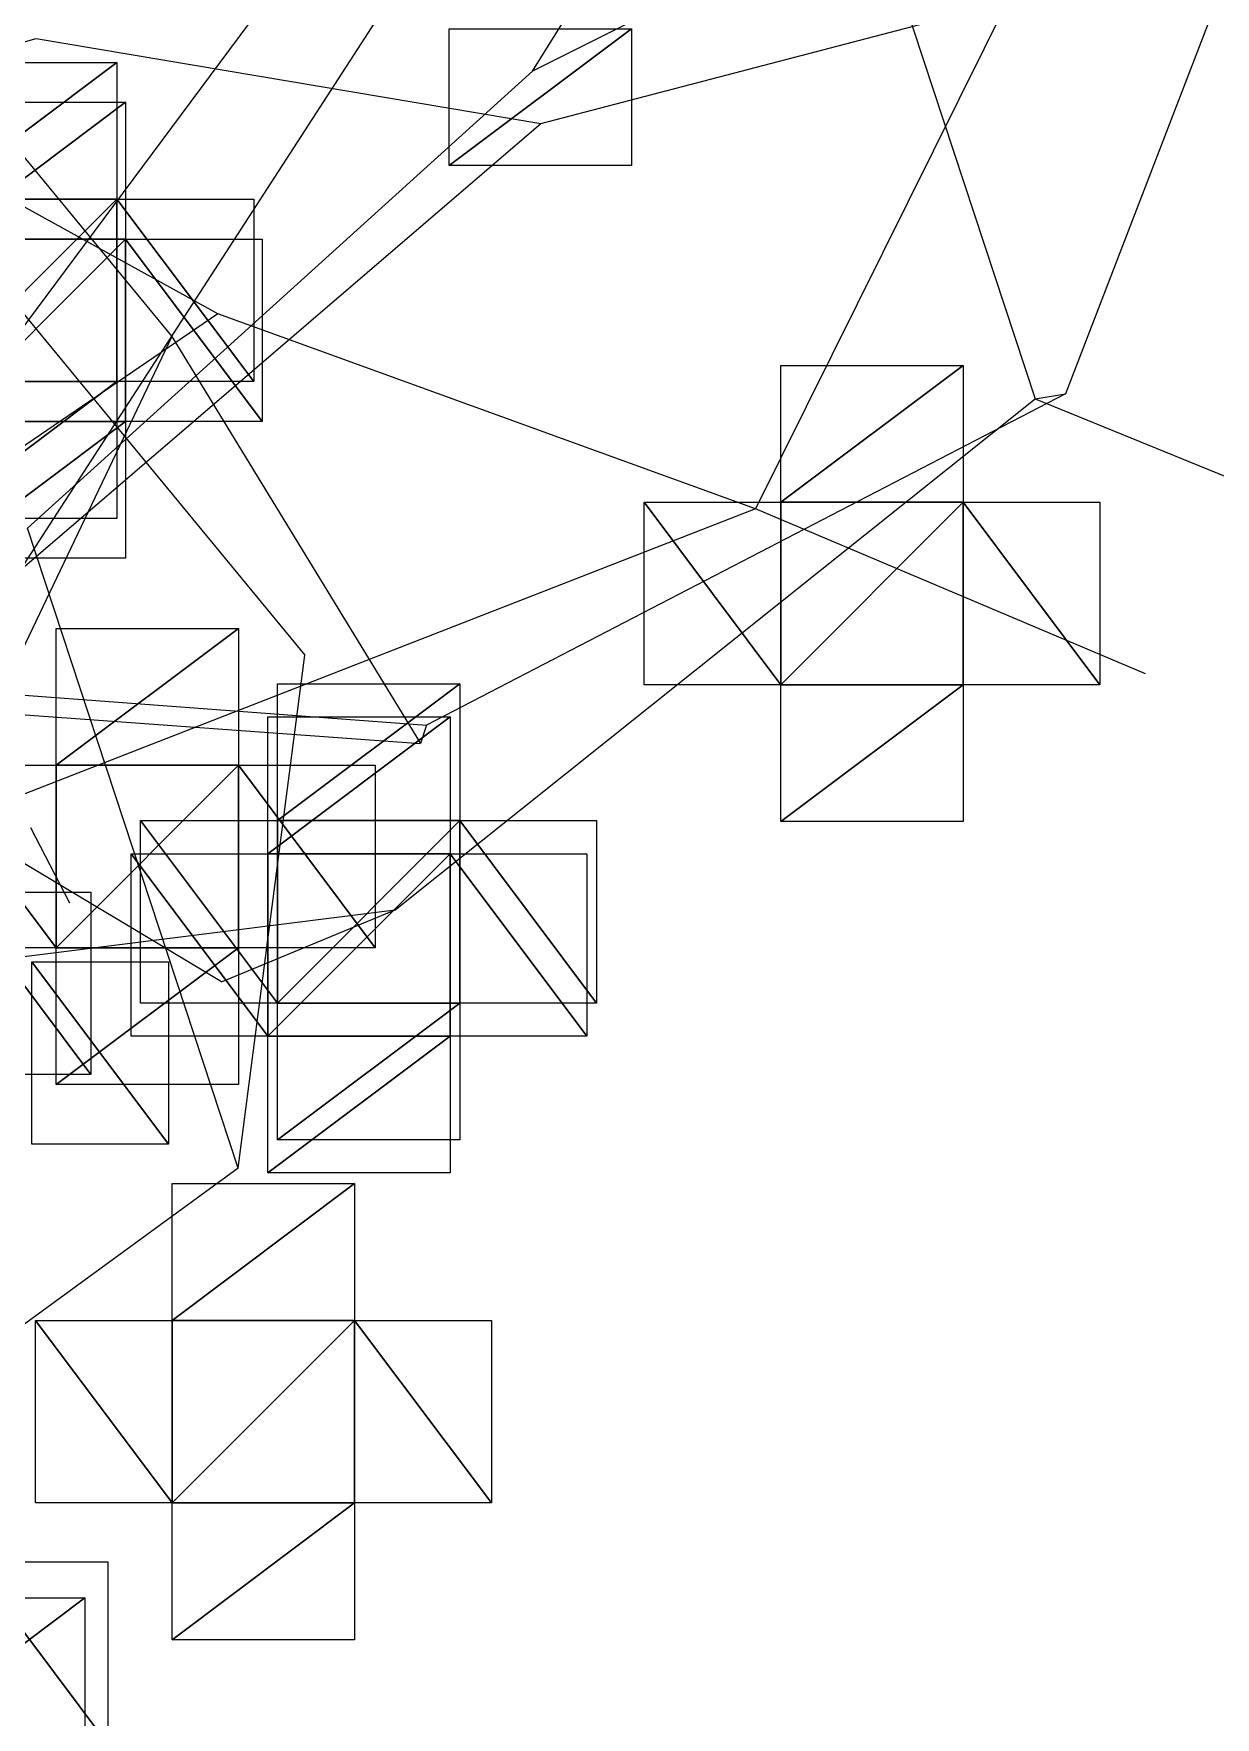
# Model space of a CAD drawing. Header units: metres. Extents: x -204 to 160, y -126 to 162.
# Drawn here: x -16.7 to 22.2, y -44.9 to 10.5 of the extents above; entities that cross this region are included whole.
import ezdxf

# ---------------------------------------------------------------- set-up
doc = ezdxf.new("R2010")
doc.units = ezdxf.units.M

msp = doc.modelspace()

# ---------------------------------------------------------------- linework, layer by layer
for p, q in [((-0.28193665, 9.286028, -216.62506), (8.202457, 22.91521, -242.30919)), ((8.202457, 22.91521, -242.30919), (16.262936, -1.4843664, -234.3587)), ((20.021427, 21.002384, -267.0903), (7.0543785, -5.111226, -280.42276)), ((-5.8447, 15.918079, -300.923), (-18.863028, -1.5743542, -296.7392)), ((-2.311531, 15.771355, -264.9617), (-17.14109, -7.1392493, -253.29237)), ((9.040039, 13.958408, -196.50381), (-0.28193665, 9.286028, -216.62506)), ((-0.0088272095, 7.5627327, -239.29987), (23.006664, 13.585434, -246.85423)), ((23.006664, 13.585434, -246.85423), (17.259956, -1.3193741, -251.47937)), ((-21.33928, 11.718836, -304.39865), (-12.1497345, 0.5580292, -315.6325)), ((-3.0159607, 6.184845, -433.01532), (-3.0159607, 10.684845, -433.01532)), ((-3.0159607, 6.184845, -433.01532), (-3.0159607, 10.684845, -433.01532)), ((-3.0159607, 6.184845, -433.01532), (-3.0159607, 10.684845, -433.01532)), ((2.9840393, 10.684845, -433.01532), (2.9840393, 6.184845, -433.01532)), ((2.9840393, 10.684845, -433.01532), (2.9840393, 6.184845, -433.01532)), ((2.9840393, 10.684845, -433.01532), (2.9840393, 6.184845, -433.01532)), ((-35.43261, 5.1196938, -234.46706), (-16.607464, 10.359383, -230.82272)), ((-24.433765, 10.290792, -277.41608), (-7.766926, -9.917687, -259.6285)), ((-16.607464, 10.359383, -230.82272), (-0.0088272095, 7.5627327, -239.29987)), ((-10.635164, 1.3032866, -271.68076), (-25.890244, 9.73909, -262.0864)), ((-19.950714, 9.577225, -433.01532), (-13.950714, 9.577225, -433.01532)), ((-19.950714, 9.577225, -433.01532), (-13.950714, 9.577225, -433.01532)), ((-19.950714, 9.577225, -433.01532), (-13.950714, 9.577225, -433.01532)), ((-13.950714, 9.577225, -433.01532), (-13.950714, 5.0772247, -433.01532)), ((-13.950714, 9.577225, -433.01532), (-13.950714, 5.0772247, -433.01532)), ((-13.950714, 9.577225, -433.01532), (-13.950714, 5.0772247, -433.01532)), ((-0.28193665, 9.286028, -216.62506), (-16.896475, -5.747658, -223.67589)), ((-19.668213, 8.265564, -433.01532), (-13.668213, 8.265564, -433.01532)), ((-19.668213, 8.265564, -433.01532), (-13.668213, 8.265564, -433.01532)), ((-19.668213, 8.265564, -433.01532), (-13.668213, 8.265564, -433.01532)), ((-13.668213, 8.265564, -433.01532), (-13.668213, 3.765564, -433.01532)), ((-13.668213, 8.265564, -433.01532), (-13.668213, 3.765564, -433.01532)), ((-13.668213, 8.265564, -433.01532), (-13.668213, 3.765564, -433.01532)), ((-17.14109, -7.1392493, -253.29237), (-0.0088272095, 7.5627327, -239.29987)), ((2.9840393, 6.184845, -433.01532), (-3.0159607, 6.184845, -433.01532)), ((2.9840393, 6.184845, -433.01532), (-3.0159607, 6.184845, -433.01532)), ((2.9840393, 6.184845, -433.01532), (-3.0159607, 6.184845, -433.01532)), ((-13.950714, 5.0772247, -433.01532), (-9.450714, 5.0772247, -433.01532)), ((-13.950714, 5.0772247, -433.01532), (-9.450714, 5.0772247, -433.01532)), ((-13.950714, 5.0772247, -433.01532), (-9.450714, 5.0772247, -433.01532)), ((-9.450714, 5.0772247, -433.01532), (-9.450714, -0.92277527, -433.01532)), ((-9.450714, 5.0772247, -433.01532), (-9.450714, -0.92277527, -433.01532)), ((-9.450714, 5.0772247, -433.01532), (-9.450714, -0.92277527, -433.01532)), ((-13.668213, 3.765564, -433.01532), (-9.168213, 3.765564, -433.01532)), ((-13.668213, 3.765564, -433.01532), (-9.168213, 3.765564, -433.01532)), ((-13.668213, 3.765564, -433.01532), (-9.168213, 3.765564, -433.01532)), ((-9.168213, 3.765564, -433.01532), (-9.168213, -2.234436, -433.01532)), ((-9.168213, 3.765564, -433.01532), (-9.168213, -2.234436, -433.01532)), ((-9.168213, 3.765564, -433.01532), (-9.168213, -2.234436, -433.01532)), ((-10.635164, 1.3032866, -271.68076), (-28.103207, -10.590538, -259.50635)), ((7.0543785, -5.111226, -280.42276), (-10.635164, 1.3032866, -271.68076)), ((-12.1497345, 0.5580292, -315.6325), (-18.055359, -11.803907, -308.63913)), ((-12.1497345, 0.5580292, -315.6325), (-3.9598656, -12.821114, -302.33047)), ((7.893036, -4.892502, -433.01532), (7.893036, -0.39250183, -433.01532)), ((7.893036, -0.39250183, -433.01532), (13.893036, -0.39250183, -433.01532)), ((7.893036, -4.892502, -433.01532), (7.893036, -0.39250183, -433.01532)), ((7.893036, -0.39250183, -433.01532), (13.893036, -0.39250183, -433.01532)), ((7.893036, -4.892502, -433.01532), (7.893036, -0.39250183, -433.01532)), ((7.893036, -0.39250183, -433.01532), (13.893036, -0.39250183, -433.01532)), ((7.893036, -4.892502, -433.01532), (7.893036, -0.39250183, -433.01532)), ((7.893036, -0.39250183, -433.01532), (13.893036, -0.39250183, -433.01532)), ((13.893036, -0.39250183, -433.01532), (13.893036, -4.892502, -433.01532)), ((13.893036, -0.39250183, -433.01532), (13.893036, -4.892502, -433.01532)), ((13.893036, -0.39250183, -433.01532), (13.893036, -4.892502, -433.01532)), ((13.893036, -0.39250183, -433.01532), (13.893036, -4.892502, -433.01532)), ((-9.450714, -0.92277527, -433.01532), (-13.950714, -0.92277527, -433.01532)), ((-13.950714, -0.92277527, -433.01532), (-13.950714, -5.4227753, -433.01532)), ((-9.450714, -0.92277527, -433.01532), (-13.950714, -0.92277527, -433.01532)), ((-13.950714, -0.92277527, -433.01532), (-13.950714, -5.4227753, -433.01532)), ((-9.450714, -0.92277527, -433.01532), (-13.950714, -0.92277527, -433.01532)), ((-13.950714, -0.92277527, -433.01532), (-13.950714, -5.4227753, -433.01532)), ((-4.802042, -18.299696, -227.68925), (16.262936, -1.4843664, -234.3587)), ((17.259956, -1.3193741, -251.47937), (-3.7644196, -12.22746, -272.21716)), ((16.262936, -1.4843664, -234.3587), (17.259956, -1.3193741, -251.47937)), ((16.262936, -1.4843664, -234.3587), (35.70631, -9.4144535, -221.36539)), ((-9.168213, -2.234436, -433.01532), (-13.668213, -2.234436, -433.01532)), ((-13.668213, -2.234436, -433.01532), (-13.668213, -6.734436, -433.01532)), ((-9.168213, -2.234436, -433.01532), (-13.668213, -2.234436, -433.01532)), ((-13.668213, -2.234436, -433.01532), (-13.668213, -6.734436, -433.01532)), ((-9.168213, -2.234436, -433.01532), (-13.668213, -2.234436, -433.01532)), ((-13.668213, -2.234436, -433.01532), (-13.668213, -6.734436, -433.01532)), ((3.393036, -10.892502, -433.01532), (3.393036, -4.892502, -433.01532)), ((3.393036, -4.892502, -433.01532), (7.893036, -4.892502, -433.01532)), ((3.393036, -10.892502, -433.01532), (3.393036, -4.892502, -433.01532)), ((3.393036, -4.892502, -433.01532), (7.893036, -4.892502, -433.01532)), ((3.393036, -10.892502, -433.01532), (3.393036, -4.892502, -433.01532)), ((3.393036, -4.892502, -433.01532), (7.893036, -4.892502, -433.01532)), ((3.393036, -10.892502, -433.01532), (3.393036, -4.892502, -433.01532)), ((3.393036, -4.892502, -433.01532), (7.893036, -4.892502, -433.01532)), ((13.893036, -4.892502, -433.01532), (18.393036, -4.892502, -433.01532)), ((13.893036, -4.892502, -433.01532), (18.393036, -4.892502, -433.01532)), ((13.893036, -4.892502, -433.01532), (18.393036, -4.892502, -433.01532)), ((13.893036, -4.892502, -433.01532), (18.393036, -4.892502, -433.01532)), ((18.393036, -4.892502, -433.01532), (18.393036, -10.892502, -433.01532)), ((18.393036, -4.892502, -433.01532), (18.393036, -10.892502, -433.01532)), ((18.393036, -4.892502, -433.01532), (18.393036, -10.892502, -433.01532)), ((18.393036, -4.892502, -433.01532), (18.393036, -10.892502, -433.01532)), ((7.0543785, -5.111226, -280.42276), (-23.539116, -17.041021, -278.90283)), ((-13.950714, -5.4227753, -433.01532), (-19.950714, -5.4227753, -433.01532)), ((-13.950714, -5.4227753, -433.01532), (-19.950714, -5.4227753, -433.01532)), ((-13.950714, -5.4227753, -433.01532), (-19.950714, -5.4227753, -433.01532)), ((19.891674, -10.535662, -286.66248), (7.0543785, -5.111226, -280.42276)), ((-9.964054, -26.791958, -239.55412), (-16.896475, -5.747658, -223.67589)), ((-13.668213, -6.734436, -433.01532), (-19.668213, -6.734436, -433.01532)), ((-13.668213, -6.734436, -433.01532), (-19.668213, -6.734436, -433.01532)), ((-13.668213, -6.734436, -433.01532), (-19.668213, -6.734436, -433.01532)), ((-10.514463, -20.662128, -209.32155), (-31.44392, -8.138844, -212.03003)), ((-15.953888, -13.54097, -433.01532), (-15.953888, -9.04097, -433.01532)), ((-15.953888, -9.04097, -433.01532), (-9.953888, -9.04097, -433.01532)), ((-15.953888, -13.54097, -433.01532), (-15.953888, -9.04097, -433.01532)), ((-15.953888, -9.04097, -433.01532), (-9.953888, -9.04097, -433.01532)), ((-9.953888, -9.04097, -433.01532), (-9.953888, -13.54097, -433.01532)), ((-9.953888, -9.04097, -433.01532), (-9.953888, -13.54097, -433.01532)), ((-36.884808, -9.738489, -264.6768), (-3.7644196, -12.22746, -272.21716)), ((-9.964054, -26.791958, -239.55412), (-7.766926, -9.917687, -259.6285)), ((-8.67157, -15.363144, -433.01532), (-8.67157, -10.863144, -433.01532)), ((-8.67157, -10.863144, -433.01532), (-2.6715698, -10.863144, -433.01532)), ((-8.67157, -15.363144, -433.01532), (-8.67157, -10.863144, -433.01532)), ((-8.67157, -10.863144, -433.01532), (-2.6715698, -10.863144, -433.01532)), ((-8.67157, -15.363144, -433.01532), (-8.67157, -10.863144, -433.01532)), ((-8.67157, -10.863144, -433.01532), (-2.6715698, -10.863144, -433.01532)), ((-2.6715698, -10.863144, -433.01532), (-2.6715698, -15.363144, -433.01532)), ((-2.6715698, -10.863144, -433.01532), (-2.6715698, -15.363144, -433.01532)), ((-2.6715698, -10.863144, -433.01532), (-2.6715698, -15.363144, -433.01532)), ((7.893036, -10.892502, -433.01532), (3.393036, -10.892502, -433.01532)), ((7.893036, -10.892502, -433.01532), (3.393036, -10.892502, -433.01532)), ((7.893036, -10.892502, -433.01532), (3.393036, -10.892502, -433.01532)), ((7.893036, -10.892502, -433.01532), (3.393036, -10.892502, -433.01532)), ((7.893036, -15.392502, -433.01532), (7.893036, -10.892502, -433.01532)), ((7.893036, -15.392502, -433.01532), (7.893036, -10.892502, -433.01532)), ((7.893036, -15.392502, -433.01532), (7.893036, -10.892502, -433.01532)), ((7.893036, -15.392502, -433.01532), (7.893036, -10.892502, -433.01532)), ((18.393036, -10.892502, -433.01532), (13.893036, -10.892502, -433.01532)), ((13.893036, -10.892502, -433.01532), (13.893036, -15.392502, -433.01532)), ((18.393036, -10.892502, -433.01532), (13.893036, -10.892502, -433.01532)), ((13.893036, -10.892502, -433.01532), (13.893036, -15.392502, -433.01532)), ((18.393036, -10.892502, -433.01532), (13.893036, -10.892502, -433.01532)), ((13.893036, -10.892502, -433.01532), (13.893036, -15.392502, -433.01532)), ((18.393036, -10.892502, -433.01532), (13.893036, -10.892502, -433.01532)), ((13.893036, -10.892502, -433.01532), (13.893036, -15.392502, -433.01532)), ((-18.055359, -11.803907, -308.63913), (-3.9598656, -12.821114, -302.33047)), ((-8.988068, -16.450195, -433.01532), (-8.988068, -11.950195, -433.01532)), ((-8.988068, -11.950195, -433.01532), (-2.9880676, -11.950195, -433.01532)), ((-8.988068, -16.450195, -433.01532), (-8.988068, -11.950195, -433.01532)), ((-8.988068, -11.950195, -433.01532), (-2.9880676, -11.950195, -433.01532)), ((-8.988068, -16.450195, -433.01532), (-8.988068, -11.950195, -433.01532)), ((-8.988068, -11.950195, -433.01532), (-2.9880676, -11.950195, -433.01532)), ((-2.9880676, -11.950195, -433.01532), (-2.9880676, -16.450195, -433.01532)), ((-2.9880676, -11.950195, -433.01532), (-2.9880676, -16.450195, -433.01532)), ((-2.9880676, -11.950195, -433.01532), (-2.9880676, -16.450195, -433.01532)), ((-3.7644196, -12.22746, -272.21716), (-3.9598656, -12.821114, -302.33047)), ((-20.453888, -13.54097, -433.01532), (-15.953888, -13.54097, -433.01532)), ((-20.453888, -13.54097, -433.01532), (-15.953888, -13.54097, -433.01532)), ((-9.953888, -13.54097, -433.01532), (-5.453888, -13.54097, -433.01532)), ((-9.953888, -13.54097, -433.01532), (-5.453888, -13.54097, -433.01532)), ((-5.453888, -13.54097, -433.01532), (-5.453888, -19.54097, -433.01532)), ((-5.453888, -13.54097, -433.01532), (-5.453888, -19.54097, -433.01532)), ((-13.17157, -21.363144, -433.01532), (-13.17157, -15.363144, -433.01532)), ((-13.17157, -15.363144, -433.01532), (-8.67157, -15.363144, -433.01532)), ((-13.17157, -21.363144, -433.01532), (-13.17157, -15.363144, -433.01532)), ((-13.17157, -15.363144, -433.01532), (-8.67157, -15.363144, -433.01532)), ((-13.17157, -21.363144, -433.01532), (-13.17157, -15.363144, -433.01532)), ((-13.17157, -15.363144, -433.01532), (-8.67157, -15.363144, -433.01532)), ((-2.6715698, -15.363144, -433.01532), (1.8284302, -15.363144, -433.01532)), ((-2.6715698, -15.363144, -433.01532), (1.8284302, -15.363144, -433.01532)), ((-2.6715698, -15.363144, -433.01532), (1.8284302, -15.363144, -433.01532)), ((1.8284302, -15.363144, -433.01532), (1.8284302, -21.363144, -433.01532)), ((1.8284302, -15.363144, -433.01532), (1.8284302, -21.363144, -433.01532)), ((1.8284302, -15.363144, -433.01532), (1.8284302, -21.363144, -433.01532)), ((13.893036, -15.392502, -433.01532), (7.893036, -15.392502, -433.01532)), ((13.893036, -15.392502, -433.01532), (7.893036, -15.392502, -433.01532)), ((13.893036, -15.392502, -433.01532), (7.893036, -15.392502, -433.01532)), ((13.893036, -15.392502, -433.01532), (7.893036, -15.392502, -433.01532)), ((-16.793474, -15.59148, -325.9783), (-15.508413, -18.064919, -340.0107)), ((-13.488068, -22.450195, -433.01532), (-13.488068, -16.450195, -433.01532)), ((-13.488068, -16.450195, -433.01532), (-8.988068, -16.450195, -433.01532)), ((-13.488068, -22.450195, -433.01532), (-13.488068, -16.450195, -433.01532)), ((-13.488068, -16.450195, -433.01532), (-8.988068, -16.450195, -433.01532)), ((-13.488068, -22.450195, -433.01532), (-13.488068, -16.450195, -433.01532)), ((-13.488068, -16.450195, -433.01532), (-8.988068, -16.450195, -433.01532)), ((-2.9880676, -16.450195, -433.01532), (1.5119324, -16.450195, -433.01532)), ((-2.9880676, -16.450195, -433.01532), (1.5119324, -16.450195, -433.01532)), ((-2.9880676, -16.450195, -433.01532), (1.5119324, -16.450195, -433.01532)), ((1.5119324, -16.450195, -433.01532), (1.5119324, -22.450195, -433.01532)), ((1.5119324, -16.450195, -433.01532), (1.5119324, -22.450195, -433.01532)), ((1.5119324, -16.450195, -433.01532), (1.5119324, -22.450195, -433.01532)), ((-19.307709, -17.71103, -433.01532), (-14.807709, -17.71103, -433.01532)), ((-19.307709, -17.71103, -433.01532), (-14.807709, -17.71103, -433.01532)), ((-14.807709, -17.71103, -433.01532), (-14.807709, -23.71103, -433.01532)), ((-14.807709, -17.71103, -433.01532), (-14.807709, -23.71103, -433.01532)), ((-22.568594, -20.527117, -242.94984), (-4.802042, -18.299696, -227.68925)), ((-10.514463, -20.662128, -209.32155), (-4.802042, -18.299696, -227.68925)), ((-15.953888, -19.54097, -433.01532), (-20.453888, -19.54097, -433.01532)), ((-15.953888, -19.54097, -433.01532), (-20.453888, -19.54097, -433.01532)), ((-15.953888, -24.04097, -433.01532), (-15.953888, -19.54097, -433.01532)), ((-15.953888, -24.04097, -433.01532), (-15.953888, -19.54097, -433.01532)), ((-5.453888, -19.54097, -433.01532), (-9.953888, -19.54097, -433.01532)), ((-9.953888, -19.54097, -433.01532), (-9.953888, -24.04097, -433.01532)), ((-5.453888, -19.54097, -433.01532), (-9.953888, -19.54097, -433.01532)), ((-9.953888, -19.54097, -433.01532), (-9.953888, -24.04097, -433.01532)), ((-16.750519, -20.006287, -433.01532), (-12.250519, -20.006287, -433.01532)), ((-12.250519, -20.006287, -433.01532), (-12.250519, -26.006287, -433.01532)), ((-8.67157, -21.363144, -433.01532), (-13.17157, -21.363144, -433.01532)), ((-8.67157, -21.363144, -433.01532), (-13.17157, -21.363144, -433.01532)), ((-8.67157, -21.363144, -433.01532), (-13.17157, -21.363144, -433.01532)), ((-8.67157, -25.863144, -433.01532), (-8.67157, -21.363144, -433.01532)), ((-8.67157, -25.863144, -433.01532), (-8.67157, -21.363144, -433.01532)), ((-8.67157, -25.863144, -433.01532), (-8.67157, -21.363144, -433.01532)), ((1.8284302, -21.363144, -433.01532), (-2.6715698, -21.363144, -433.01532)), ((-2.6715698, -21.363144, -433.01532), (-2.6715698, -25.863144, -433.01532)), ((1.8284302, -21.363144, -433.01532), (-2.6715698, -21.363144, -433.01532)), ((-2.6715698, -21.363144, -433.01532), (-2.6715698, -25.863144, -433.01532)), ((1.8284302, -21.363144, -433.01532), (-2.6715698, -21.363144, -433.01532)), ((-2.6715698, -21.363144, -433.01532), (-2.6715698, -25.863144, -433.01532)), ((-8.988068, -22.450195, -433.01532), (-13.488068, -22.450195, -433.01532)), ((-8.988068, -22.450195, -433.01532), (-13.488068, -22.450195, -433.01532)), ((-8.988068, -22.450195, -433.01532), (-13.488068, -22.450195, -433.01532)), ((-8.988068, -26.950195, -433.01532), (-8.988068, -22.450195, -433.01532)), ((-8.988068, -26.950195, -433.01532), (-8.988068, -22.450195, -433.01532)), ((-8.988068, -26.950195, -433.01532), (-8.988068, -22.450195, -433.01532)), ((1.5119324, -22.450195, -433.01532), (-2.9880676, -22.450195, -433.01532)), ((-2.9880676, -22.450195, -433.01532), (-2.9880676, -26.950195, -433.01532)), ((1.5119324, -22.450195, -433.01532), (-2.9880676, -22.450195, -433.01532)), ((-2.9880676, -22.450195, -433.01532), (-2.9880676, -26.950195, -433.01532)), ((1.5119324, -22.450195, -433.01532), (-2.9880676, -22.450195, -433.01532)), ((-2.9880676, -22.450195, -433.01532), (-2.9880676, -26.950195, -433.01532)), ((-14.807709, -23.71103, -433.01532), (-19.307709, -23.71103, -433.01532)), ((-14.807709, -23.71103, -433.01532), (-19.307709, -23.71103, -433.01532)), ((-9.953888, -24.04097, -433.01532), (-15.953888, -24.04097, -433.01532)), ((-9.953888, -24.04097, -433.01532), (-15.953888, -24.04097, -433.01532)), ((-12.250519, -26.006287, -433.01532), (-16.750519, -26.006287, -433.01532)), ((-2.6715698, -25.863144, -433.01532), (-8.67157, -25.863144, -433.01532)), ((-2.6715698, -25.863144, -433.01532), (-8.67157, -25.863144, -433.01532)), ((-2.6715698, -25.863144, -433.01532), (-8.67157, -25.863144, -433.01532)), ((-9.964054, -26.791958, -239.55412), (-26.862267, -39.10855, -241.9121)), ((-2.9880676, -26.950195, -433.01532), (-8.988068, -26.950195, -433.01532)), ((-2.9880676, -26.950195, -433.01532), (-8.988068, -26.950195, -433.01532)), ((-2.9880676, -26.950195, -433.01532), (-8.988068, -26.950195, -433.01532)), ((-12.132446, -31.802032, -433.01532), (-12.132446, -27.302032, -433.01532)), ((-12.132446, -27.302032, -433.01532), (-6.1324463, -27.302032, -433.01532)), ((-12.132446, -31.802032, -433.01532), (-12.132446, -27.302032, -433.01532)), ((-12.132446, -27.302032, -433.01532), (-6.1324463, -27.302032, -433.01532)), ((-12.132446, -31.802032, -433.01532), (-12.132446, -27.302032, -433.01532)), ((-12.132446, -27.302032, -433.01532), (-6.1324463, -27.302032, -433.01532)), ((-6.1324463, -27.302032, -433.01532), (-6.1324463, -31.802032, -433.01532)), ((-6.1324463, -27.302032, -433.01532), (-6.1324463, -31.802032, -433.01532)), ((-6.1324463, -27.302032, -433.01532), (-6.1324463, -31.802032, -433.01532)), ((-16.632446, -37.802032, -433.01532), (-16.632446, -31.802032, -433.01532)), ((-16.632446, -31.802032, -433.01532), (-12.132446, -31.802032, -433.01532)), ((-16.632446, -37.802032, -433.01532), (-16.632446, -31.802032, -433.01532)), ((-16.632446, -31.802032, -433.01532), (-12.132446, -31.802032, -433.01532)), ((-16.632446, -37.802032, -433.01532), (-16.632446, -31.802032, -433.01532)), ((-16.632446, -31.802032, -433.01532), (-12.132446, -31.802032, -433.01532)), ((-6.1324463, -31.802032, -433.01532), (-1.6324463, -31.802032, -433.01532)), ((-6.1324463, -31.802032, -433.01532), (-1.6324463, -31.802032, -433.01532)), ((-6.1324463, -31.802032, -433.01532), (-1.6324463, -31.802032, -433.01532)), ((-1.6324463, -31.802032, -433.01532), (-1.6324463, -37.802032, -433.01532)), ((-1.6324463, -31.802032, -433.01532), (-1.6324463, -37.802032, -433.01532)), ((-1.6324463, -31.802032, -433.01532), (-1.6324463, -37.802032, -433.01532)), ((-12.132446, -37.802032, -433.01532), (-16.632446, -37.802032, -433.01532)), ((-12.132446, -37.802032, -433.01532), (-16.632446, -37.802032, -433.01532)), ((-12.132446, -37.802032, -433.01532), (-16.632446, -37.802032, -433.01532)), ((-12.132446, -42.302032, -433.01532), (-12.132446, -37.802032, -433.01532)), ((-12.132446, -42.302032, -433.01532), (-12.132446, -37.802032, -433.01532)), ((-12.132446, -42.302032, -433.01532), (-12.132446, -37.802032, -433.01532)), ((-1.6324463, -37.802032, -433.01532), (-6.1324463, -37.802032, -433.01532)), ((-6.1324463, -37.802032, -433.01532), (-6.1324463, -42.302032, -433.01532)), ((-1.6324463, -37.802032, -433.01532), (-6.1324463, -37.802032, -433.01532)), ((-6.1324463, -37.802032, -433.01532), (-6.1324463, -42.302032, -433.01532)), ((-1.6324463, -37.802032, -433.01532), (-6.1324463, -37.802032, -433.01532)), ((-6.1324463, -37.802032, -433.01532), (-6.1324463, -42.302032, -433.01532)), ((-18.750854, -39.742935, -433.01532), (-14.2508545, -39.742935, -433.01532)), ((-18.750854, -39.742935, -433.01532), (-14.2508545, -39.742935, -433.01532)), ((-14.2508545, -39.742935, -433.01532), (-14.2508545, -45.742935, -433.01532)), ((-14.2508545, -39.742935, -433.01532), (-14.2508545, -45.742935, -433.01532)), ((-21.010925, -40.928833, -433.01532), (-15.010925, -40.928833, -433.01532)), ((-21.010925, -40.928833, -433.01532), (-15.010925, -40.928833, -433.01532)), ((-21.010925, -40.928833, -433.01532), (-15.010925, -40.928833, -433.01532)), ((-15.010925, -40.928833, -433.01532), (-15.010925, -45.428833, -433.01532)), ((-15.010925, -40.928833, -433.01532), (-15.010925, -45.428833, -433.01532)), ((-15.010925, -40.928833, -433.01532), (-15.010925, -45.428833, -433.01532)), ((-6.1324463, -42.302032, -433.01532), (-12.132446, -42.302032, -433.01532)), ((-6.1324463, -42.302032, -433.01532), (-12.132446, -42.302032, -433.01532)), ((-6.1324463, -42.302032, -433.01532), (-12.132446, -42.302032, -433.01532))]:
    msp.add_line(p, q)
for points in [[(2.9840393, 10.684845, -433.01532), (-3.0159607, 6.184845, -433.01532), (-3.0159607, 10.684845, -433.01532), (-3.0158608, 10.684945, -433.01523)], [(2.9840393, 10.684845, -433.01532), (-3.0159607, 6.184845, -433.01532), (-3.0159607, 10.684845, -433.01532), (-3.0158608, 10.684945, -433.01523)], [(2.9840393, 10.684845, -433.01532), (-3.0159607, 6.184845, -433.01532), (-3.0159607, 10.684845, -433.01532), (-3.0158608, 10.684945, -433.01523)], [(2.9840393, 10.684845, -433.01532), (2.9840393, 6.184845, -433.01532), (-3.0159607, 6.184845, -433.01532), (-3.0158608, 6.184945, -433.01523)], [(2.9840393, 10.684845, -433.01532), (2.9840393, 6.184845, -433.01532), (-3.0159607, 6.184845, -433.01532), (-3.0158608, 6.184945, -433.01523)], [(2.9840393, 10.684845, -433.01532), (2.9840393, 6.184845, -433.01532), (-3.0159607, 6.184845, -433.01532), (-3.0158608, 6.184945, -433.01523)], [(-19.950714, 5.0772247, -433.01532), (-19.950714, 9.577225, -433.01532), (-13.950714, 9.577225, -433.01532), (-13.950614, 9.577325, -433.01523)], [(-19.950714, 5.0772247, -433.01532), (-19.950714, 9.577225, -433.01532), (-13.950714, 9.577225, -433.01532), (-13.950614, 9.577325, -433.01523)], [(-19.950714, 5.0772247, -433.01532), (-19.950714, 9.577225, -433.01532), (-13.950714, 9.577225, -433.01532), (-13.950614, 9.577325, -433.01523)], [(-19.950714, 5.0772247, -433.01532), (-13.950714, 9.577225, -433.01532), (-13.950714, 5.0772247, -433.01532), (-13.950614, 5.077325, -433.01523)], [(-19.950714, 5.0772247, -433.01532), (-13.950714, 9.577225, -433.01532), (-13.950714, 5.0772247, -433.01532), (-13.950614, 5.077325, -433.01523)], [(-19.950714, 5.0772247, -433.01532), (-13.950714, 9.577225, -433.01532), (-13.950714, 5.0772247, -433.01532), (-13.950614, 5.077325, -433.01523)], [(-19.668213, 3.765564, -433.01532), (-19.668213, 8.265564, -433.01532), (-13.668213, 8.265564, -433.01532), (-13.668113, 8.265664, -433.01523)], [(-19.668213, 3.765564, -433.01532), (-19.668213, 8.265564, -433.01532), (-13.668213, 8.265564, -433.01532), (-13.668113, 8.265664, -433.01523)], [(-19.668213, 3.765564, -433.01532), (-19.668213, 8.265564, -433.01532), (-13.668213, 8.265564, -433.01532), (-13.668113, 8.265664, -433.01523)], [(-19.668213, 3.765564, -433.01532), (-13.668213, 8.265564, -433.01532), (-13.668213, 3.765564, -433.01532), (-13.668113, 3.7656639, -433.01523)], [(-19.668213, 3.765564, -433.01532), (-13.668213, 8.265564, -433.01532), (-13.668213, 3.765564, -433.01532), (-13.668113, 3.7656639, -433.01523)], [(-19.668213, 3.765564, -433.01532), (-13.668213, 8.265564, -433.01532), (-13.668213, 3.765564, -433.01532), (-13.668113, 3.7656639, -433.01523)], [(-19.950714, -0.92277527, -433.01532), (-19.950714, 5.0772247, -433.01532), (-13.950714, 5.0772247, -433.01532), (-13.950614, 5.077325, -433.01523)], [(-19.950714, -0.92277527, -433.01532), (-19.950714, 5.0772247, -433.01532), (-13.950714, 5.0772247, -433.01532), (-13.950614, 5.077325, -433.01523)], [(-19.950714, -0.92277527, -433.01532), (-19.950714, 5.0772247, -433.01532), (-13.950714, 5.0772247, -433.01532), (-13.950614, 5.077325, -433.01523)], [(-13.950714, 5.0772247, -433.01532), (-13.950714, -0.92277527, -433.01532), (-19.950714, -0.92277527, -433.01532), (-19.950615, -0.92267525, -433.01523)], [(-13.950714, 5.0772247, -433.01532), (-13.950714, -0.92277527, -433.01532), (-19.950714, -0.92277527, -433.01532), (-19.950615, -0.92267525, -433.01523)], [(-13.950714, 5.0772247, -433.01532), (-13.950714, -0.92277527, -433.01532), (-19.950714, -0.92277527, -433.01532), (-19.950615, -0.92267525, -433.01523)], [(-13.950714, 5.0772247, -433.01532), (-9.450714, 5.0772247, -433.01532), (-9.450714, -0.92277527, -433.01532), (-9.450614, -0.92267525, -433.01523)], [(-13.950714, 5.0772247, -433.01532), (-9.450714, -0.92277527, -433.01532), (-13.950714, -0.92277527, -433.01532), (-13.950614, -0.92267525, -433.01523)], [(-13.950714, 5.0772247, -433.01532), (-9.450714, 5.0772247, -433.01532), (-9.450714, -0.92277527, -433.01532), (-9.450614, -0.92267525, -433.01523)], [(-13.950714, 5.0772247, -433.01532), (-9.450714, -0.92277527, -433.01532), (-13.950714, -0.92277527, -433.01532), (-13.950614, -0.92267525, -433.01523)], [(-13.950714, 5.0772247, -433.01532), (-9.450714, 5.0772247, -433.01532), (-9.450714, -0.92277527, -433.01532), (-9.450614, -0.92267525, -433.01523)], [(-13.950714, 5.0772247, -433.01532), (-9.450714, -0.92277527, -433.01532), (-13.950714, -0.92277527, -433.01532), (-13.950614, -0.92267525, -433.01523)], [(-19.668213, -2.234436, -433.01532), (-19.668213, 3.765564, -433.01532), (-13.668213, 3.765564, -433.01532), (-13.668113, 3.7656639, -433.01523)], [(-19.668213, -2.234436, -433.01532), (-19.668213, 3.765564, -433.01532), (-13.668213, 3.765564, -433.01532), (-13.668113, 3.7656639, -433.01523)], [(-19.668213, -2.234436, -433.01532), (-19.668213, 3.765564, -433.01532), (-13.668213, 3.765564, -433.01532), (-13.668113, 3.7656639, -433.01523)], [(-13.668213, 3.765564, -433.01532), (-13.668213, -2.234436, -433.01532), (-19.668213, -2.234436, -433.01532), (-19.668114, -2.2343361, -433.01523)], [(-13.668213, 3.765564, -433.01532), (-13.668213, -2.234436, -433.01532), (-19.668213, -2.234436, -433.01532), (-19.668114, -2.2343361, -433.01523)], [(-13.668213, 3.765564, -433.01532), (-13.668213, -2.234436, -433.01532), (-19.668213, -2.234436, -433.01532), (-19.668114, -2.2343361, -433.01523)], [(-13.668213, 3.765564, -433.01532), (-9.168213, 3.765564, -433.01532), (-9.168213, -2.234436, -433.01532), (-9.168113, -2.2343361, -433.01523)], [(-13.668213, 3.765564, -433.01532), (-9.168213, -2.234436, -433.01532), (-13.668213, -2.234436, -433.01532), (-13.668113, -2.2343361, -433.01523)], [(-13.668213, 3.765564, -433.01532), (-9.168213, 3.765564, -433.01532), (-9.168213, -2.234436, -433.01532), (-9.168113, -2.2343361, -433.01523)], [(-13.668213, 3.765564, -433.01532), (-9.168213, -2.234436, -433.01532), (-13.668213, -2.234436, -433.01532), (-13.668113, -2.2343361, -433.01523)], [(-13.668213, 3.765564, -433.01532), (-9.168213, 3.765564, -433.01532), (-9.168213, -2.234436, -433.01532), (-9.168113, -2.2343361, -433.01523)], [(-13.668213, 3.765564, -433.01532), (-9.168213, -2.234436, -433.01532), (-13.668213, -2.234436, -433.01532), (-13.668113, -2.2343361, -433.01523)], [(7.893036, -4.892502, -433.01532), (7.893036, -0.39250183, -433.01532), (13.893036, -0.39250183, -433.01532), (13.893136, -0.39240184, -433.01523)], [(7.893036, -4.892502, -433.01532), (7.893036, -0.39250183, -433.01532), (13.893036, -0.39250183, -433.01532), (13.893136, -0.39240184, -433.01523)], [(7.893036, -4.892502, -433.01532), (7.893036, -0.39250183, -433.01532), (13.893036, -0.39250183, -433.01532), (13.893136, -0.39240184, -433.01523)], [(7.893036, -4.892502, -433.01532), (7.893036, -0.39250183, -433.01532), (13.893036, -0.39250183, -433.01532), (13.893136, -0.39240184, -433.01523)], [(7.893036, -4.892502, -433.01532), (13.893036, -0.39250183, -433.01532), (13.893036, -4.892502, -433.01532), (13.893136, -4.8924017, -433.01523)], [(7.893036, -4.892502, -433.01532), (13.893036, -0.39250183, -433.01532), (13.893036, -4.892502, -433.01532), (13.893136, -4.8924017, -433.01523)], [(7.893036, -4.892502, -433.01532), (13.893036, -0.39250183, -433.01532), (13.893036, -4.892502, -433.01532), (13.893136, -4.8924017, -433.01523)], [(7.893036, -4.892502, -433.01532), (13.893036, -0.39250183, -433.01532), (13.893036, -4.892502, -433.01532), (13.893136, -4.8924017, -433.01523)], [(-13.950714, -0.92277527, -433.01532), (-19.950714, -5.4227753, -433.01532), (-19.950714, -0.92277527, -433.01532), (-19.950615, -0.92267525, -433.01523)], [(-13.950714, -0.92277527, -433.01532), (-19.950714, -5.4227753, -433.01532), (-19.950714, -0.92277527, -433.01532), (-19.950615, -0.92267525, -433.01523)], [(-13.950714, -0.92277527, -433.01532), (-19.950714, -5.4227753, -433.01532), (-19.950714, -0.92277527, -433.01532), (-19.950615, -0.92267525, -433.01523)], [(-13.950714, -0.92277527, -433.01532), (-13.950714, -5.4227753, -433.01532), (-19.950714, -5.4227753, -433.01532), (-19.950615, -5.422675, -433.01523)], [(-13.950714, -0.92277527, -433.01532), (-13.950714, -5.4227753, -433.01532), (-19.950714, -5.4227753, -433.01532), (-19.950615, -5.422675, -433.01523)], [(-13.950714, -0.92277527, -433.01532), (-13.950714, -5.4227753, -433.01532), (-19.950714, -5.4227753, -433.01532), (-19.950615, -5.422675, -433.01523)], [(-13.668213, -2.234436, -433.01532), (-19.668213, -6.734436, -433.01532), (-19.668213, -2.234436, -433.01532), (-19.668114, -2.2343361, -433.01523)], [(-13.668213, -2.234436, -433.01532), (-19.668213, -6.734436, -433.01532), (-19.668213, -2.234436, -433.01532), (-19.668114, -2.2343361, -433.01523)], [(-13.668213, -2.234436, -433.01532), (-19.668213, -6.734436, -433.01532), (-19.668213, -2.234436, -433.01532), (-19.668114, -2.2343361, -433.01523)], [(-13.668213, -2.234436, -433.01532), (-13.668213, -6.734436, -433.01532), (-19.668213, -6.734436, -433.01532), (-19.668114, -6.734336, -433.01523)], [(-13.668213, -2.234436, -433.01532), (-13.668213, -6.734436, -433.01532), (-19.668213, -6.734436, -433.01532), (-19.668114, -6.734336, -433.01523)], [(-13.668213, -2.234436, -433.01532), (-13.668213, -6.734436, -433.01532), (-19.668213, -6.734436, -433.01532), (-19.668114, -6.734336, -433.01523)], [(7.893036, -10.892502, -433.01532), (3.393036, -10.892502, -433.01532), (3.393036, -4.892502, -433.01532), (3.3931358, -4.8924017, -433.01523)], [(7.893036, -10.892502, -433.01532), (3.393036, -4.892502, -433.01532), (7.893036, -4.892502, -433.01532), (7.893136, -4.8924017, -433.01523)], [(7.893036, -10.892502, -433.01532), (3.393036, -10.892502, -433.01532), (3.393036, -4.892502, -433.01532), (3.3931358, -4.8924017, -433.01523)], [(7.893036, -10.892502, -433.01532), (3.393036, -4.892502, -433.01532), (7.893036, -4.892502, -433.01532), (7.893136, -4.8924017, -433.01523)], [(7.893036, -10.892502, -433.01532), (3.393036, -10.892502, -433.01532), (3.393036, -4.892502, -433.01532), (3.3931358, -4.8924017, -433.01523)], [(7.893036, -10.892502, -433.01532), (3.393036, -4.892502, -433.01532), (7.893036, -4.892502, -433.01532), (7.893136, -4.8924017, -433.01523)], [(7.893036, -10.892502, -433.01532), (3.393036, -10.892502, -433.01532), (3.393036, -4.892502, -433.01532), (3.3931358, -4.8924017, -433.01523)], [(7.893036, -10.892502, -433.01532), (3.393036, -4.892502, -433.01532), (7.893036, -4.892502, -433.01532), (7.893136, -4.8924017, -433.01523)], [(7.893036, -10.892502, -433.01532), (7.893036, -4.892502, -433.01532), (13.893036, -4.892502, -433.01532), (13.893136, -4.8924017, -433.01523)], [(7.893036, -10.892502, -433.01532), (7.893036, -4.892502, -433.01532), (13.893036, -4.892502, -433.01532), (13.893136, -4.8924017, -433.01523)], [(7.893036, -10.892502, -433.01532), (7.893036, -4.892502, -433.01532), (13.893036, -4.892502, -433.01532), (13.893136, -4.8924017, -433.01523)], [(7.893036, -10.892502, -433.01532), (7.893036, -4.892502, -433.01532), (13.893036, -4.892502, -433.01532), (13.893136, -4.8924017, -433.01523)], [(13.893036, -4.892502, -433.01532), (13.893036, -10.892502, -433.01532), (7.893036, -10.892502, -433.01532), (7.893136, -10.892402, -433.01523)], [(13.893036, -4.892502, -433.01532), (13.893036, -10.892502, -433.01532), (7.893036, -10.892502, -433.01532), (7.893136, -10.892402, -433.01523)], [(13.893036, -4.892502, -433.01532), (13.893036, -10.892502, -433.01532), (7.893036, -10.892502, -433.01532), (7.893136, -10.892402, -433.01523)], [(13.893036, -4.892502, -433.01532), (13.893036, -10.892502, -433.01532), (7.893036, -10.892502, -433.01532), (7.893136, -10.892402, -433.01523)], [(13.893036, -4.892502, -433.01532), (18.393036, -4.892502, -433.01532), (18.393036, -10.892502, -433.01532), (18.393135, -10.892402, -433.01523)], [(13.893036, -4.892502, -433.01532), (18.393036, -10.892502, -433.01532), (13.893036, -10.892502, -433.01532), (13.893136, -10.892402, -433.01523)], [(13.893036, -4.892502, -433.01532), (18.393036, -4.892502, -433.01532), (18.393036, -10.892502, -433.01532), (18.393135, -10.892402, -433.01523)], [(13.893036, -4.892502, -433.01532), (18.393036, -10.892502, -433.01532), (13.893036, -10.892502, -433.01532), (13.893136, -10.892402, -433.01523)], [(13.893036, -4.892502, -433.01532), (18.393036, -4.892502, -433.01532), (18.393036, -10.892502, -433.01532), (18.393135, -10.892402, -433.01523)], [(13.893036, -4.892502, -433.01532), (18.393036, -10.892502, -433.01532), (13.893036, -10.892502, -433.01532), (13.893136, -10.892402, -433.01523)], [(13.893036, -4.892502, -433.01532), (18.393036, -4.892502, -433.01532), (18.393036, -10.892502, -433.01532), (18.393135, -10.892402, -433.01523)], [(13.893036, -4.892502, -433.01532), (18.393036, -10.892502, -433.01532), (13.893036, -10.892502, -433.01532), (13.893136, -10.892402, -433.01523)], [(-15.953888, -13.54097, -433.01532), (-15.953888, -9.04097, -433.01532), (-9.953888, -9.04097, -433.01532), (-9.953788, -9.04087, -433.01523)], [(-15.953888, -13.54097, -433.01532), (-15.953888, -9.04097, -433.01532), (-9.953888, -9.04097, -433.01532), (-9.953788, -9.04087, -433.01523)], [(-15.953888, -13.54097, -433.01532), (-9.953888, -9.04097, -433.01532), (-9.953888, -13.54097, -433.01532), (-9.953788, -13.54087, -433.01523)], [(-15.953888, -13.54097, -433.01532), (-9.953888, -9.04097, -433.01532), (-9.953888, -13.54097, -433.01532), (-9.953788, -13.54087, -433.01523)], [(-8.67157, -15.363144, -433.01532), (-8.67157, -10.863144, -433.01532), (-2.6715698, -10.863144, -433.01532), (-2.67147, -10.863044, -433.01523)], [(-8.67157, -15.363144, -433.01532), (-8.67157, -10.863144, -433.01532), (-2.6715698, -10.863144, -433.01532), (-2.67147, -10.863044, -433.01523)], [(-8.67157, -15.363144, -433.01532), (-8.67157, -10.863144, -433.01532), (-2.6715698, -10.863144, -433.01532), (-2.67147, -10.863044, -433.01523)], [(-8.67157, -15.363144, -433.01532), (-2.6715698, -10.863144, -433.01532), (-2.6715698, -15.363144, -433.01532), (-2.67147, -15.363044, -433.01523)], [(-8.67157, -15.363144, -433.01532), (-2.6715698, -10.863144, -433.01532), (-2.6715698, -15.363144, -433.01532), (-2.67147, -15.363044, -433.01523)], [(-8.67157, -15.363144, -433.01532), (-2.6715698, -10.863144, -433.01532), (-2.6715698, -15.363144, -433.01532), (-2.67147, -15.363044, -433.01523)], [(13.893036, -10.892502, -433.01532), (7.893036, -15.392502, -433.01532), (7.893036, -10.892502, -433.01532), (7.893136, -10.892402, -433.01523)], [(13.893036, -10.892502, -433.01532), (7.893036, -15.392502, -433.01532), (7.893036, -10.892502, -433.01532), (7.893136, -10.892402, -433.01523)], [(13.893036, -10.892502, -433.01532), (7.893036, -15.392502, -433.01532), (7.893036, -10.892502, -433.01532), (7.893136, -10.892402, -433.01523)], [(13.893036, -10.892502, -433.01532), (7.893036, -15.392502, -433.01532), (7.893036, -10.892502, -433.01532), (7.893136, -10.892402, -433.01523)], [(13.893036, -10.892502, -433.01532), (13.893036, -15.392502, -433.01532), (7.893036, -15.392502, -433.01532), (7.893136, -15.392402, -433.01523)], [(13.893036, -10.892502, -433.01532), (13.893036, -15.392502, -433.01532), (7.893036, -15.392502, -433.01532), (7.893136, -15.392402, -433.01523)], [(13.893036, -10.892502, -433.01532), (13.893036, -15.392502, -433.01532), (7.893036, -15.392502, -433.01532), (7.893136, -15.392402, -433.01523)], [(13.893036, -10.892502, -433.01532), (13.893036, -15.392502, -433.01532), (7.893036, -15.392502, -433.01532), (7.893136, -15.392402, -433.01523)], [(-8.988068, -16.450195, -433.01532), (-8.988068, -11.950195, -433.01532), (-2.9880676, -11.950195, -433.01532), (-2.9879677, -11.950095, -433.01523)], [(-8.988068, -16.450195, -433.01532), (-8.988068, -11.950195, -433.01532), (-2.9880676, -11.950195, -433.01532), (-2.9879677, -11.950095, -433.01523)], [(-8.988068, -16.450195, -433.01532), (-8.988068, -11.950195, -433.01532), (-2.9880676, -11.950195, -433.01532), (-2.9879677, -11.950095, -433.01523)], [(-8.988068, -16.450195, -433.01532), (-2.9880676, -11.950195, -433.01532), (-2.9880676, -16.450195, -433.01532), (-2.9879677, -16.450096, -433.01523)], [(-8.988068, -16.450195, -433.01532), (-2.9880676, -11.950195, -433.01532), (-2.9880676, -16.450195, -433.01532), (-2.9879677, -16.450096, -433.01523)], [(-8.988068, -16.450195, -433.01532), (-2.9880676, -11.950195, -433.01532), (-2.9880676, -16.450195, -433.01532), (-2.9879677, -16.450096, -433.01523)], [(-15.953888, -19.54097, -433.01532), (-20.453888, -19.54097, -433.01532), (-20.453888, -13.54097, -433.01532), (-20.453789, -13.54087, -433.01523)], [(-15.953888, -19.54097, -433.01532), (-20.453888, -13.54097, -433.01532), (-15.953888, -13.54097, -433.01532), (-15.953788, -13.54087, -433.01523)], [(-15.953888, -19.54097, -433.01532), (-20.453888, -19.54097, -433.01532), (-20.453888, -13.54097, -433.01532), (-20.453789, -13.54087, -433.01523)], [(-15.953888, -19.54097, -433.01532), (-20.453888, -13.54097, -433.01532), (-15.953888, -13.54097, -433.01532), (-15.953788, -13.54087, -433.01523)], [(-15.953888, -19.54097, -433.01532), (-15.953888, -13.54097, -433.01532), (-9.953888, -13.54097, -433.01532), (-9.953788, -13.54087, -433.01523)], [(-15.953888, -19.54097, -433.01532), (-15.953888, -13.54097, -433.01532), (-9.953888, -13.54097, -433.01532), (-9.953788, -13.54087, -433.01523)], [(-9.953888, -13.54097, -433.01532), (-9.953888, -19.54097, -433.01532), (-15.953888, -19.54097, -433.01532), (-15.953788, -19.54087, -433.01523)], [(-9.953888, -13.54097, -433.01532), (-9.953888, -19.54097, -433.01532), (-15.953888, -19.54097, -433.01532), (-15.953788, -19.54087, -433.01523)], [(-9.953888, -13.54097, -433.01532), (-5.453888, -13.54097, -433.01532), (-5.453888, -19.54097, -433.01532), (-5.453788, -19.54087, -433.01523)], [(-9.953888, -13.54097, -433.01532), (-5.453888, -19.54097, -433.01532), (-9.953888, -19.54097, -433.01532), (-9.953788, -19.54087, -433.01523)], [(-9.953888, -13.54097, -433.01532), (-5.453888, -13.54097, -433.01532), (-5.453888, -19.54097, -433.01532), (-5.453788, -19.54087, -433.01523)], [(-9.953888, -13.54097, -433.01532), (-5.453888, -19.54097, -433.01532), (-9.953888, -19.54097, -433.01532), (-9.953788, -19.54087, -433.01523)], [(-8.67157, -21.363144, -433.01532), (-13.17157, -21.363144, -433.01532), (-13.17157, -15.363144, -433.01532), (-13.17147, -15.363044, -433.01523)], [(-8.67157, -21.363144, -433.01532), (-13.17157, -15.363144, -433.01532), (-8.67157, -15.363144, -433.01532), (-8.67147, -15.363044, -433.01523)], [(-8.67157, -21.363144, -433.01532), (-13.17157, -21.363144, -433.01532), (-13.17157, -15.363144, -433.01532), (-13.17147, -15.363044, -433.01523)], [(-8.67157, -21.363144, -433.01532), (-13.17157, -15.363144, -433.01532), (-8.67157, -15.363144, -433.01532), (-8.67147, -15.363044, -433.01523)], [(-8.67157, -21.363144, -433.01532), (-13.17157, -21.363144, -433.01532), (-13.17157, -15.363144, -433.01532), (-13.17147, -15.363044, -433.01523)], [(-8.67157, -21.363144, -433.01532), (-13.17157, -15.363144, -433.01532), (-8.67157, -15.363144, -433.01532), (-8.67147, -15.363044, -433.01523)], [(-8.67157, -21.363144, -433.01532), (-8.67157, -15.363144, -433.01532), (-2.6715698, -15.363144, -433.01532), (-2.67147, -15.363044, -433.01523)], [(-8.67157, -21.363144, -433.01532), (-8.67157, -15.363144, -433.01532), (-2.6715698, -15.363144, -433.01532), (-2.67147, -15.363044, -433.01523)], [(-8.67157, -21.363144, -433.01532), (-8.67157, -15.363144, -433.01532), (-2.6715698, -15.363144, -433.01532), (-2.67147, -15.363044, -433.01523)], [(-2.6715698, -15.363144, -433.01532), (-2.6715698, -21.363144, -433.01532), (-8.67157, -21.363144, -433.01532), (-8.67147, -21.363045, -433.01523)], [(-2.6715698, -15.363144, -433.01532), (-2.6715698, -21.363144, -433.01532), (-8.67157, -21.363144, -433.01532), (-8.67147, -21.363045, -433.01523)], [(-2.6715698, -15.363144, -433.01532), (-2.6715698, -21.363144, -433.01532), (-8.67157, -21.363144, -433.01532), (-8.67147, -21.363045, -433.01523)], [(-2.6715698, -15.363144, -433.01532), (1.8284302, -15.363144, -433.01532), (1.8284302, -21.363144, -433.01532), (1.8285302, -21.363045, -433.01523)], [(-2.6715698, -15.363144, -433.01532), (1.8284302, -21.363144, -433.01532), (-2.6715698, -21.363144, -433.01532), (-2.67147, -21.363045, -433.01523)], [(-2.6715698, -15.363144, -433.01532), (1.8284302, -15.363144, -433.01532), (1.8284302, -21.363144, -433.01532), (1.8285302, -21.363045, -433.01523)], [(-2.6715698, -15.363144, -433.01532), (1.8284302, -21.363144, -433.01532), (-2.6715698, -21.363144, -433.01532), (-2.67147, -21.363045, -433.01523)], [(-2.6715698, -15.363144, -433.01532), (1.8284302, -15.363144, -433.01532), (1.8284302, -21.363144, -433.01532), (1.8285302, -21.363045, -433.01523)], [(-2.6715698, -15.363144, -433.01532), (1.8284302, -21.363144, -433.01532), (-2.6715698, -21.363144, -433.01532), (-2.67147, -21.363045, -433.01523)], [(-8.988068, -22.450195, -433.01532), (-13.488068, -22.450195, -433.01532), (-13.488068, -16.450195, -433.01532), (-13.4879675, -16.450096, -433.01523)], [(-8.988068, -22.450195, -433.01532), (-13.488068, -16.450195, -433.01532), (-8.988068, -16.450195, -433.01532), (-8.9879675, -16.450096, -433.01523)], [(-8.988068, -22.450195, -433.01532), (-13.488068, -22.450195, -433.01532), (-13.488068, -16.450195, -433.01532), (-13.4879675, -16.450096, -433.01523)], [(-8.988068, -22.450195, -433.01532), (-13.488068, -16.450195, -433.01532), (-8.988068, -16.450195, -433.01532), (-8.9879675, -16.450096, -433.01523)], [(-8.988068, -22.450195, -433.01532), (-13.488068, -22.450195, -433.01532), (-13.488068, -16.450195, -433.01532), (-13.4879675, -16.450096, -433.01523)], [(-8.988068, -22.450195, -433.01532), (-13.488068, -16.450195, -433.01532), (-8.988068, -16.450195, -433.01532), (-8.9879675, -16.450096, -433.01523)], [(-8.988068, -22.450195, -433.01532), (-8.988068, -16.450195, -433.01532), (-2.9880676, -16.450195, -433.01532), (-2.9879677, -16.450096, -433.01523)], [(-8.988068, -22.450195, -433.01532), (-8.988068, -16.450195, -433.01532), (-2.9880676, -16.450195, -433.01532), (-2.9879677, -16.450096, -433.01523)], [(-8.988068, -22.450195, -433.01532), (-8.988068, -16.450195, -433.01532), (-2.9880676, -16.450195, -433.01532), (-2.9879677, -16.450096, -433.01523)], [(-2.9880676, -16.450195, -433.01532), (-2.9880676, -22.450195, -433.01532), (-8.988068, -22.450195, -433.01532), (-8.9879675, -22.450096, -433.01523)], [(-2.9880676, -16.450195, -433.01532), (-2.9880676, -22.450195, -433.01532), (-8.988068, -22.450195, -433.01532), (-8.9879675, -22.450096, -433.01523)], [(-2.9880676, -16.450195, -433.01532), (-2.9880676, -22.450195, -433.01532), (-8.988068, -22.450195, -433.01532), (-8.9879675, -22.450096, -433.01523)], [(-2.9880676, -16.450195, -433.01532), (1.5119324, -16.450195, -433.01532), (1.5119324, -22.450195, -433.01532), (1.5120324, -22.450096, -433.01523)], [(-2.9880676, -16.450195, -433.01532), (1.5119324, -22.450195, -433.01532), (-2.9880676, -22.450195, -433.01532), (-2.9879677, -22.450096, -433.01523)], [(-2.9880676, -16.450195, -433.01532), (1.5119324, -16.450195, -433.01532), (1.5119324, -22.450195, -433.01532), (1.5120324, -22.450096, -433.01523)], [(-2.9880676, -16.450195, -433.01532), (1.5119324, -22.450195, -433.01532), (-2.9880676, -22.450195, -433.01532), (-2.9879677, -22.450096, -433.01523)], [(-2.9880676, -16.450195, -433.01532), (1.5119324, -16.450195, -433.01532), (1.5119324, -22.450195, -433.01532), (1.5120324, -22.450096, -433.01523)], [(-2.9880676, -16.450195, -433.01532), (1.5119324, -22.450195, -433.01532), (-2.9880676, -22.450195, -433.01532), (-2.9879677, -22.450096, -433.01523)], [(-19.307709, -17.71103, -433.01532), (-14.807709, -17.71103, -433.01532), (-14.807709, -23.71103, -433.01532), (-14.807609, -23.71093, -433.01523)], [(-19.307709, -17.71103, -433.01532), (-14.807709, -23.71103, -433.01532), (-19.307709, -23.71103, -433.01532), (-19.30761, -23.71093, -433.01523)], [(-19.307709, -17.71103, -433.01532), (-14.807709, -17.71103, -433.01532), (-14.807709, -23.71103, -433.01532), (-14.807609, -23.71093, -433.01523)], [(-19.307709, -17.71103, -433.01532), (-14.807709, -23.71103, -433.01532), (-19.307709, -23.71103, -433.01532), (-19.30761, -23.71093, -433.01523)], [(-9.953888, -19.54097, -433.01532), (-15.953888, -24.04097, -433.01532), (-15.953888, -19.54097, -433.01532), (-15.953788, -19.54087, -433.01523)], [(-9.953888, -19.54097, -433.01532), (-15.953888, -24.04097, -433.01532), (-15.953888, -19.54097, -433.01532), (-15.953788, -19.54087, -433.01523)], [(-9.953888, -19.54097, -433.01532), (-9.953888, -24.04097, -433.01532), (-15.953888, -24.04097, -433.01532), (-15.953788, -24.04087, -433.01523)], [(-9.953888, -19.54097, -433.01532), (-9.953888, -24.04097, -433.01532), (-15.953888, -24.04097, -433.01532), (-15.953788, -24.04087, -433.01523)], [(-16.750519, -20.006287, -433.01532), (-12.250519, -20.006287, -433.01532), (-12.250519, -26.006287, -433.01532), (-12.250419, -26.006187, -433.01523)], [(-16.750519, -20.006287, -433.01532), (-12.250519, -26.006287, -433.01532), (-16.750519, -26.006287, -433.01532), (-16.75042, -26.006187, -433.01523)], [(-2.6715698, -21.363144, -433.01532), (-8.67157, -25.863144, -433.01532), (-8.67157, -21.363144, -433.01532), (-8.67147, -21.363045, -433.01523)], [(-2.6715698, -21.363144, -433.01532), (-8.67157, -25.863144, -433.01532), (-8.67157, -21.363144, -433.01532), (-8.67147, -21.363045, -433.01523)], [(-2.6715698, -21.363144, -433.01532), (-8.67157, -25.863144, -433.01532), (-8.67157, -21.363144, -433.01532), (-8.67147, -21.363045, -433.01523)], [(-2.6715698, -21.363144, -433.01532), (-2.6715698, -25.863144, -433.01532), (-8.67157, -25.863144, -433.01532), (-8.67147, -25.863045, -433.01523)], [(-2.6715698, -21.363144, -433.01532), (-2.6715698, -25.863144, -433.01532), (-8.67157, -25.863144, -433.01532), (-8.67147, -25.863045, -433.01523)], [(-2.6715698, -21.363144, -433.01532), (-2.6715698, -25.863144, -433.01532), (-8.67157, -25.863144, -433.01532), (-8.67147, -25.863045, -433.01523)], [(-2.9880676, -22.450195, -433.01532), (-8.988068, -26.950195, -433.01532), (-8.988068, -22.450195, -433.01532), (-8.9879675, -22.450096, -433.01523)], [(-2.9880676, -22.450195, -433.01532), (-8.988068, -26.950195, -433.01532), (-8.988068, -22.450195, -433.01532), (-8.9879675, -22.450096, -433.01523)], [(-2.9880676, -22.450195, -433.01532), (-8.988068, -26.950195, -433.01532), (-8.988068, -22.450195, -433.01532), (-8.9879675, -22.450096, -433.01523)], [(-2.9880676, -22.450195, -433.01532), (-2.9880676, -26.950195, -433.01532), (-8.988068, -26.950195, -433.01532), (-8.9879675, -26.950096, -433.01523)], [(-2.9880676, -22.450195, -433.01532), (-2.9880676, -26.950195, -433.01532), (-8.988068, -26.950195, -433.01532), (-8.9879675, -26.950096, -433.01523)], [(-2.9880676, -22.450195, -433.01532), (-2.9880676, -26.950195, -433.01532), (-8.988068, -26.950195, -433.01532), (-8.9879675, -26.950096, -433.01523)], [(-12.132446, -31.802032, -433.01532), (-12.132446, -27.302032, -433.01532), (-6.1324463, -27.302032, -433.01532), (-6.132346, -27.301933, -433.01523)], [(-12.132446, -31.802032, -433.01532), (-12.132446, -27.302032, -433.01532), (-6.1324463, -27.302032, -433.01532), (-6.132346, -27.301933, -433.01523)], [(-12.132446, -31.802032, -433.01532), (-12.132446, -27.302032, -433.01532), (-6.1324463, -27.302032, -433.01532), (-6.132346, -27.301933, -433.01523)], [(-12.132446, -31.802032, -433.01532), (-6.1324463, -27.302032, -433.01532), (-6.1324463, -31.802032, -433.01532), (-6.132346, -31.801933, -433.01523)], [(-12.132446, -31.802032, -433.01532), (-6.1324463, -27.302032, -433.01532), (-6.1324463, -31.802032, -433.01532), (-6.132346, -31.801933, -433.01523)], [(-12.132446, -31.802032, -433.01532), (-6.1324463, -27.302032, -433.01532), (-6.1324463, -31.802032, -433.01532), (-6.132346, -31.801933, -433.01523)], [(-12.132446, -37.802032, -433.01532), (-16.632446, -37.802032, -433.01532), (-16.632446, -31.802032, -433.01532), (-16.632347, -31.801933, -433.01523)], [(-12.132446, -37.802032, -433.01532), (-16.632446, -31.802032, -433.01532), (-12.132446, -31.802032, -433.01532), (-12.132346, -31.801933, -433.01523)], [(-12.132446, -37.802032, -433.01532), (-16.632446, -37.802032, -433.01532), (-16.632446, -31.802032, -433.01532), (-16.632347, -31.801933, -433.01523)], [(-12.132446, -37.802032, -433.01532), (-16.632446, -31.802032, -433.01532), (-12.132446, -31.802032, -433.01532), (-12.132346, -31.801933, -433.01523)], [(-12.132446, -37.802032, -433.01532), (-16.632446, -37.802032, -433.01532), (-16.632446, -31.802032, -433.01532), (-16.632347, -31.801933, -433.01523)], [(-12.132446, -37.802032, -433.01532), (-16.632446, -31.802032, -433.01532), (-12.132446, -31.802032, -433.01532), (-12.132346, -31.801933, -433.01523)], [(-12.132446, -37.802032, -433.01532), (-12.132446, -31.802032, -433.01532), (-6.1324463, -31.802032, -433.01532), (-6.132346, -31.801933, -433.01523)], [(-12.132446, -37.802032, -433.01532), (-12.132446, -31.802032, -433.01532), (-6.1324463, -31.802032, -433.01532), (-6.132346, -31.801933, -433.01523)], [(-12.132446, -37.802032, -433.01532), (-12.132446, -31.802032, -433.01532), (-6.1324463, -31.802032, -433.01532), (-6.132346, -31.801933, -433.01523)], [(-6.1324463, -31.802032, -433.01532), (-6.1324463, -37.802032, -433.01532), (-12.132446, -37.802032, -433.01532), (-12.132346, -37.801933, -433.01523)], [(-6.1324463, -31.802032, -433.01532), (-6.1324463, -37.802032, -433.01532), (-12.132446, -37.802032, -433.01532), (-12.132346, -37.801933, -433.01523)], [(-6.1324463, -31.802032, -433.01532), (-6.1324463, -37.802032, -433.01532), (-12.132446, -37.802032, -433.01532), (-12.132346, -37.801933, -433.01523)], [(-6.1324463, -31.802032, -433.01532), (-1.6324463, -31.802032, -433.01532), (-1.6324463, -37.802032, -433.01532), (-1.6323463, -37.801933, -433.01523)], [(-6.1324463, -31.802032, -433.01532), (-1.6324463, -37.802032, -433.01532), (-6.1324463, -37.802032, -433.01532), (-6.132346, -37.801933, -433.01523)], [(-6.1324463, -31.802032, -433.01532), (-1.6324463, -31.802032, -433.01532), (-1.6324463, -37.802032, -433.01532), (-1.6323463, -37.801933, -433.01523)], [(-6.1324463, -31.802032, -433.01532), (-1.6324463, -37.802032, -433.01532), (-6.1324463, -37.802032, -433.01532), (-6.132346, -37.801933, -433.01523)], [(-6.1324463, -31.802032, -433.01532), (-1.6324463, -31.802032, -433.01532), (-1.6324463, -37.802032, -433.01532), (-1.6323463, -37.801933, -433.01523)], [(-6.1324463, -31.802032, -433.01532), (-1.6324463, -37.802032, -433.01532), (-6.1324463, -37.802032, -433.01532), (-6.132346, -37.801933, -433.01523)], [(-6.1324463, -37.802032, -433.01532), (-12.132446, -42.302032, -433.01532), (-12.132446, -37.802032, -433.01532), (-12.132346, -37.801933, -433.01523)], [(-6.1324463, -37.802032, -433.01532), (-12.132446, -42.302032, -433.01532), (-12.132446, -37.802032, -433.01532), (-12.132346, -37.801933, -433.01523)], [(-6.1324463, -37.802032, -433.01532), (-12.132446, -42.302032, -433.01532), (-12.132446, -37.802032, -433.01532), (-12.132346, -37.801933, -433.01523)], [(-6.1324463, -37.802032, -433.01532), (-6.1324463, -42.302032, -433.01532), (-12.132446, -42.302032, -433.01532), (-12.132346, -42.301933, -433.01523)], [(-6.1324463, -37.802032, -433.01532), (-6.1324463, -42.302032, -433.01532), (-12.132446, -42.302032, -433.01532), (-12.132346, -42.301933, -433.01523)], [(-6.1324463, -37.802032, -433.01532), (-6.1324463, -42.302032, -433.01532), (-12.132446, -42.302032, -433.01532), (-12.132346, -42.301933, -433.01523)], [(-18.750854, -39.742935, -433.01532), (-14.2508545, -39.742935, -433.01532), (-14.2508545, -45.742935, -433.01532), (-14.250754, -45.742836, -433.01523)], [(-18.750854, -39.742935, -433.01532), (-14.2508545, -45.742935, -433.01532), (-18.750854, -45.742935, -433.01532), (-18.750755, -45.742836, -433.01523)], [(-18.750854, -39.742935, -433.01532), (-14.2508545, -39.742935, -433.01532), (-14.2508545, -45.742935, -433.01532), (-14.250754, -45.742836, -433.01523)], [(-18.750854, -39.742935, -433.01532), (-14.2508545, -45.742935, -433.01532), (-18.750854, -45.742935, -433.01532), (-18.750755, -45.742836, -433.01523)], [(-21.010925, -45.428833, -433.01532), (-21.010925, -40.928833, -433.01532), (-15.010925, -40.928833, -433.01532), (-15.010825, -40.928734, -433.01523)], [(-21.010925, -45.428833, -433.01532), (-21.010925, -40.928833, -433.01532), (-15.010925, -40.928833, -433.01532), (-15.010825, -40.928734, -433.01523)], [(-21.010925, -45.428833, -433.01532), (-21.010925, -40.928833, -433.01532), (-15.010925, -40.928833, -433.01532), (-15.010825, -40.928734, -433.01523)], [(-21.010925, -45.428833, -433.01532), (-15.010925, -40.928833, -433.01532), (-15.010925, -45.428833, -433.01532), (-15.010825, -45.428734, -433.01523)], [(-21.010925, -45.428833, -433.01532), (-15.010925, -40.928833, -433.01532), (-15.010925, -45.428833, -433.01532), (-15.010825, -45.428734, -433.01523)], [(-21.010925, -45.428833, -433.01532), (-15.010925, -40.928833, -433.01532), (-15.010925, -45.428833, -433.01532), (-15.010825, -45.428734, -433.01523)]]:
    msp.add_3dface(points)

doc.saveas('drawing.dxf')
